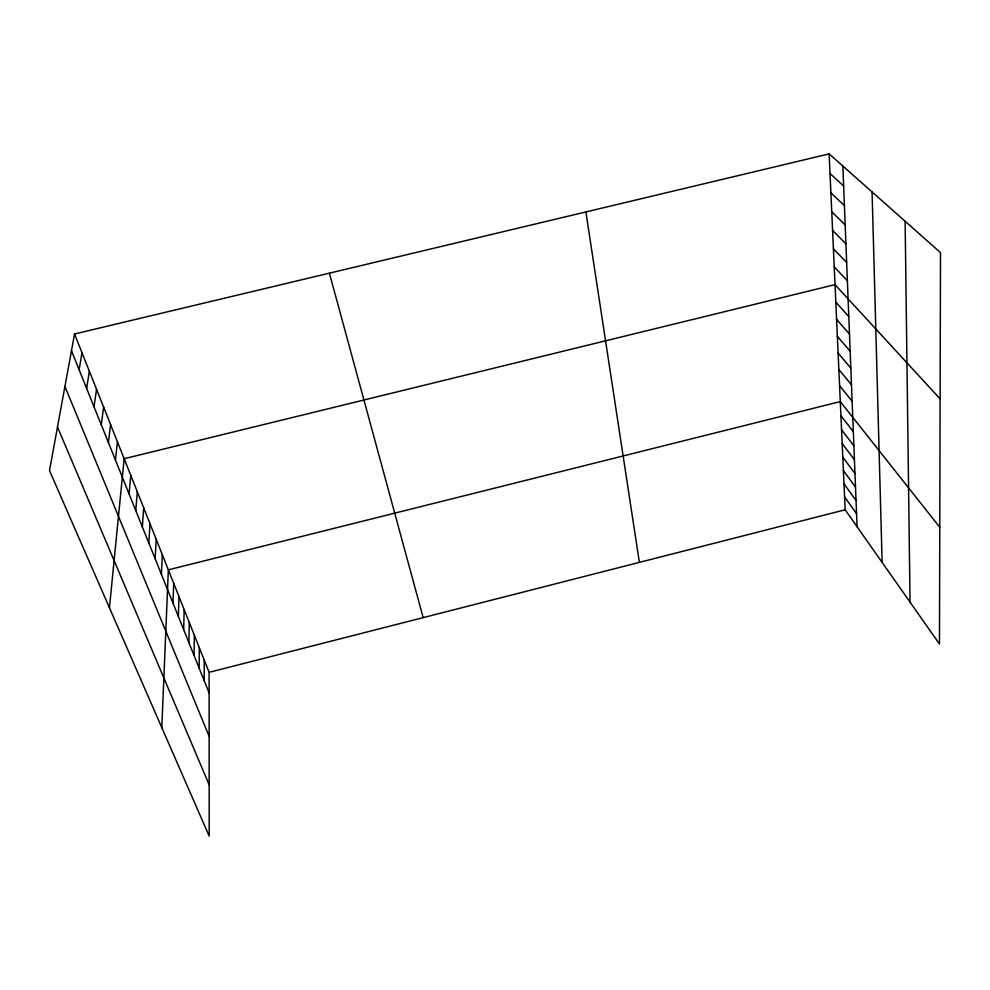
<?xml version="1.0" encoding="UTF-8"?>
<svg xmlns="http://www.w3.org/2000/svg" width="990" height="990" viewBox="0 0 990 990"><rect width="100%" height="100%" fill="white"/><g stroke="black" fill="none" stroke-linecap="round" stroke-linejoin="round"><path stroke-width="1.49" d="M204.175 680.625L204.249 660.12M199.151 668.151L199.337 647.745M194.065 655.491L194.349 635.209M188.904 642.671L189.288 622.487M183.67 629.665L184.165 609.605M178.373 616.473L178.967 596.537M172.99 603.096L173.696 583.283M161.791 727.601L168.35 569.844L840.287 401.581L939.782 527.262M161.382 574.25L162.335 554.722M155.133 558.719L156.222 539.352M148.797 542.941L150.01 523.735M142.337 526.903L143.699 507.87M135.779 510.605L137.288 491.758M129.108 494.022L130.779 475.373M109.445 607.786L124.158 458.717L835.015 284.637L940.116 398.896M115.434 460.028L117.414 441.788M108.43 442.592L110.571 424.574M101.289 424.846L103.616 407.063M94.038 406.803L96.537 389.268M86.65 388.439L89.335 371.151M79.126 369.753L81.997 352.737M74.547 333.989L49.5 470.572L209.199 836.117L209.113 672.334L74.547 333.989L829.137 153.883L940.5 252.636L939.473 644.045L845.163 509.788L829.137 153.883M209.113 672.334L845.163 509.788M830.016 173.498L843.653 185.996M830.882 192.79L844.421 205.611M831.736 211.773L845.175 224.891M832.578 230.435L845.93 243.837M833.407 248.799L846.66 262.486M834.224 266.867L847.378 280.813M835.808 302.136L848.789 316.602M836.587 319.362L849.482 334.063M837.342 336.315L850.15 351.24M838.097 353.009L850.818 368.156M838.839 369.443L851.474 384.801M839.57 385.63L852.118 401.197M840.918 415.75L853.318 431.665M841.549 429.722L853.875 445.809M842.168 443.508L854.42 459.756M842.787 457.12L854.964 473.517M843.393 470.547L855.496 487.092M843.987 483.801L856.028 500.482M844.581 496.881L856.548 513.699M57.494 426.987L209.175 784.884M64.932 386.434L209.15 736.362M71.478 350.732L209.125 692.926M329.398 273.153L423.163 617.636M585.882 211.934L639.379 562.382M842.861 166.06L857.068 526.742M872.079 191.961L882.127 562.419M905.12 221.265L910.058 602.18"/></g></svg>
